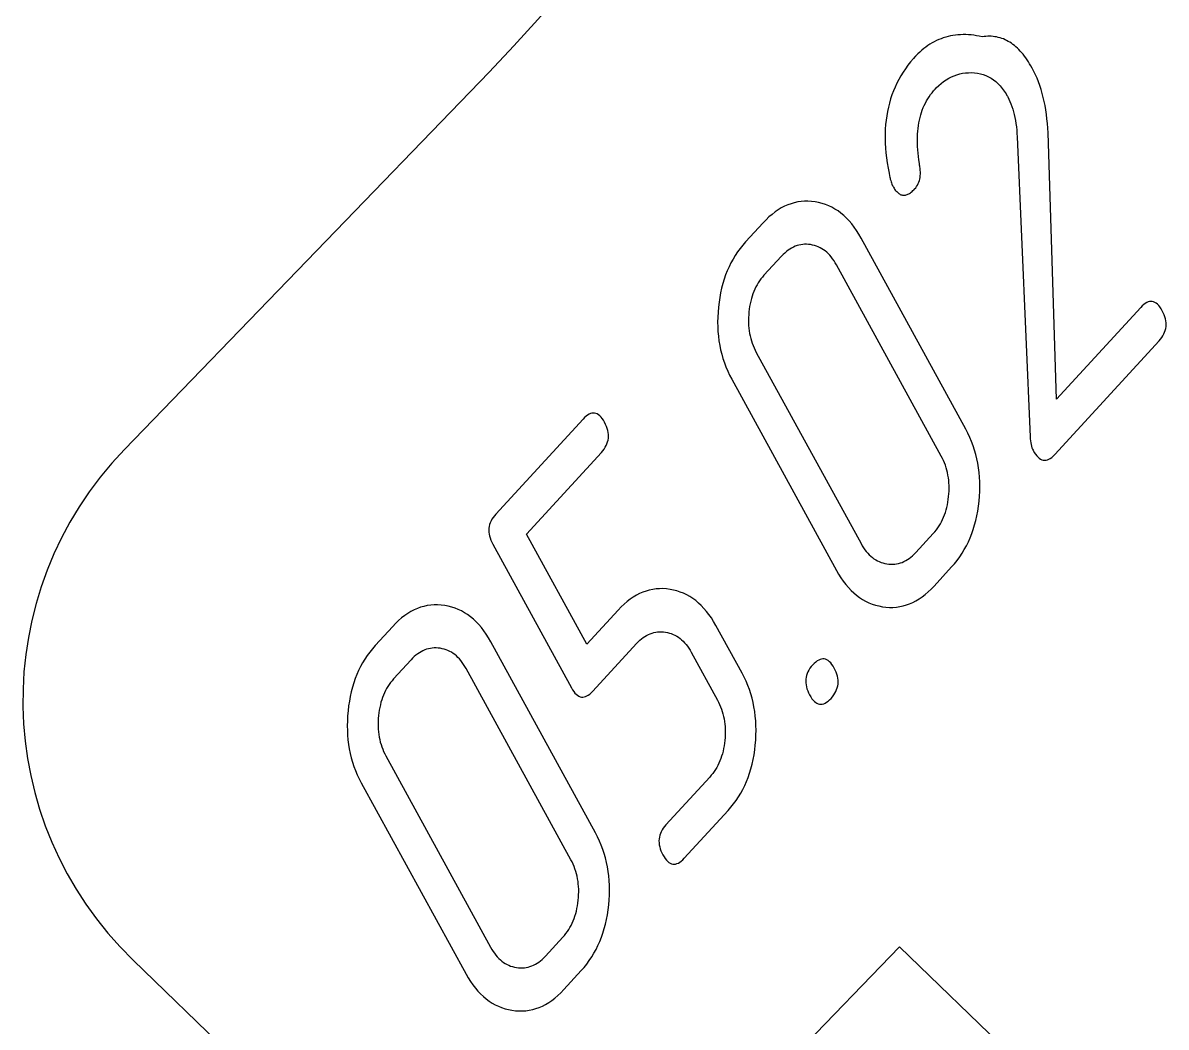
# Model space of a CAD drawing. Extents: x 14 to 1461, y -733 to -10.
# Drawn here: x 703.71 to 735.35, y -318.44 to -290.63 of the extents above; entities that cross this region are included whole.
import ezdxf

# ---------------------------------------------------------------- set-up
doc = ezdxf.new("R2010")
doc.units = 0

msp = doc.modelspace()

# ---------------------------------------------------------------- linework, layer by layer
at = {"layer": 'Cut', "color": 0}
for p, q in [((706.520425, -302.441575), (716.613316, -291.994767)), ((727.974083, -316.216116), (717.551811, -327.003856)), ((732.648771, -320.732434), (727.974083, -316.216116)), ((717.551811, -327.003856), (706.764071, -316.581583))]:
    msp.add_line(p, q, dxfattribs=at)
for centre, radius, start, end in [((680.654187, -257.253854), 49.9999, 315.987152, 26.697119), ((713.712253, -309.389756), 9.99998, 135.987167, 225.987159)]:
    msp.add_arc(centre, radius, start, end, dxfattribs=at)
at = {"layer": 'Mark', "color": 0}
for p, q in [((729.122046, -291.071133), (729.058957, -291.096544)), ((729.186076, -291.048325), (729.122046, -291.071133)), ((729.251048, -291.028122), (729.186076, -291.048325)), ((729.316962, -291.010523), (729.251048, -291.028122)), ((729.383818, -290.995528), (729.316962, -291.010523)), ((729.451614, -290.983137), (729.383818, -290.995528)), ((729.520353, -290.973351), (729.451614, -290.983137)), ((729.590033, -290.966168), (729.520353, -290.973351)), ((729.660655, -290.96159), (729.590033, -290.966168)), ((729.732219, -290.959616), (729.660655, -290.96159)), ((729.804724, -290.960246), (729.732219, -290.959616)), ((729.878171, -290.96348), (729.804724, -290.960246)), ((729.952559, -290.969319), (729.878171, -290.96348)), ((730.02789, -290.977762), (729.952559, -290.969319)), ((730.104161, -290.988808), (730.02789, -290.977762)), ((730.181375, -291.00246), (730.104161, -290.988808)), ((730.25953, -291.018715), (730.181375, -291.00246)), ((730.311676, -291.011722), (730.25953, -291.018715)), ((730.363249, -291.00693), (730.311676, -291.011722)), ((730.414251, -291.004339), (730.363249, -291.00693)), ((730.46468, -291.003948), (730.414251, -291.004339)), ((730.514537, -291.005758), (730.46468, -291.003948)), ((730.563822, -291.009769), (730.514537, -291.005758)), ((730.612535, -291.01598), (730.563822, -291.009769)), ((730.660676, -291.024392), (730.612535, -291.01598)), ((730.708244, -291.035004), (730.660676, -291.024392)), ((730.755241, -291.047818), (730.708244, -291.035004)), ((730.801665, -291.062832), (730.755241, -291.047818)), ((730.847517, -291.080046), (730.801665, -291.062832)), ((730.892797, -291.099461), (730.847517, -291.080046)), ((728.588146, -291.393587), (728.533532, -291.442437)), ((728.643702, -291.347342), (728.588146, -291.393587)), ((728.700199, -291.303702), (728.643702, -291.347342)), ((728.757638, -291.262665), (728.700199, -291.303702)), ((728.816019, -291.224232), (728.757638, -291.262665)), ((728.875341, -291.188404), (728.816019, -291.224232)), ((728.935605, -291.15518), (728.875341, -291.188404)), ((728.99681, -291.12456), (728.935605, -291.15518)), ((729.058957, -291.096544), (728.99681, -291.12456)), ((730.937505, -291.121077), (730.892797, -291.099461)), ((730.981641, -291.144894), (730.937505, -291.121077)), ((731.025205, -291.170911), (730.981641, -291.144894)), ((731.068196, -291.199129), (731.025205, -291.170911)), ((731.110615, -291.229547), (731.068196, -291.199129)), ((731.152462, -291.262166), (731.110615, -291.229547)), ((731.193737, -291.296986), (731.152462, -291.262166)), ((731.23444, -291.334007), (731.193737, -291.296986)), ((731.274571, -291.373228), (731.23444, -291.334007)), ((731.31413, -291.414649), (731.274571, -291.373228)), ((728.281454, -291.714172), (728.207848, -291.807618)), ((728.359107, -291.622737), (728.281454, -291.714172)), ((728.399451, -291.577774), (728.359107, -291.622737)), ((728.404356, -291.572417), (728.399451, -291.577774)), ((728.407598, -291.568891), (728.404356, -291.572417)), ((728.414094, -291.561869), (728.407598, -291.568891)), ((728.427129, -291.547948), (728.414094, -291.561869)), ((728.47986, -291.49389), (728.427129, -291.547948)), ((728.533532, -291.442437), (728.47986, -291.49389)), ((731.353116, -291.458272), (731.31413, -291.414649)), ((731.39153, -291.504095), (731.353116, -291.458272)), ((731.429372, -291.552118), (731.39153, -291.504095)), ((731.466642, -291.602343), (731.429372, -291.552118)), ((731.50334, -291.654768), (731.466642, -291.602343)), ((731.539466, -291.709393), (731.50334, -291.654768)), ((731.575019, -291.76622), (731.539466, -291.709393)), ((728.072773, -292.000543), (728.011305, -292.100022)), ((728.138287, -291.903075), (728.072773, -292.000543)), ((728.207848, -291.807618), (728.138287, -291.903075)), ((729.638212, -292.046603), (729.717136, -292.029937)), ((729.717136, -292.029937), (729.79746, -292.01857)), ((729.79746, -292.01857), (729.879182, -292.012503)), ((729.879182, -292.012503), (729.962302, -292.011734)), ((729.962302, -292.011734), (730.047264, -292.016509)), ((730.047264, -292.016509), (730.13117, -292.02717)), ((730.13117, -292.02717), (730.212312, -292.043521)), ((731.610001, -291.825247), (731.575019, -291.76622)), ((731.64441, -291.886474), (731.610001, -291.825247)), ((731.692319, -291.977872), (731.64441, -291.886474)), ((731.737498, -292.072051), (731.692319, -291.977872)), ((727.900506, -292.305013), (727.851176, -292.410524)), ((727.953883, -292.201512), (727.900506, -292.305013)), ((728.011305, -292.100022), (727.953883, -292.201512)), ((729.057167, -292.3707), (729.124902, -292.311641)), ((729.124902, -292.311641), (729.194036, -292.257881)), ((729.194036, -292.257881), (729.264568, -292.20942)), ((729.264568, -292.20942), (729.3365, -292.166258)), ((729.3365, -292.166258), (729.40983, -292.128396)), ((729.40983, -292.128396), (729.484558, -292.095832)), ((729.484558, -292.095832), (729.560686, -292.068568)), ((729.560686, -292.068568), (729.638212, -292.046603)), ((730.212312, -292.043521), (730.29069, -292.065563)), ((730.29069, -292.065563), (730.366305, -292.093295)), ((730.366305, -292.093295), (730.439156, -292.126718)), ((730.439156, -292.126718), (730.509243, -292.165831)), ((730.509243, -292.165831), (730.576566, -292.210635)), ((730.576566, -292.210635), (730.641126, -292.261129)), ((730.641126, -292.261129), (730.702921, -292.317313)), ((730.702921, -292.317313), (730.761953, -292.379188)), ((731.779946, -292.16901), (731.737498, -292.072051)), ((731.819663, -292.26875), (731.779946, -292.16901)), ((731.85665, -292.37127), (731.819663, -292.26875)), ((727.764654, -292.627581), (727.727463, -292.739126)), ((727.805892, -292.518047), (727.764654, -292.627581)), ((727.851176, -292.410524), (727.805892, -292.518047)), ((728.79299, -292.676963), (728.832126, -292.621231)), ((728.832126, -292.621231), (728.873491, -292.567195)), ((728.873491, -292.567195), (728.917083, -292.514857)), ((728.917083, -292.514857), (728.939715, -292.489325)), ((728.939715, -292.489325), (728.94546, -292.483008)), ((728.94546, -292.483008), (728.95008, -292.477973)), ((728.95008, -292.477973), (728.958186, -292.469225)), ((728.958186, -292.469225), (728.99083, -292.435058)), ((728.99083, -292.435058), (729.057167, -292.3707)), ((730.761953, -292.379188), (730.818221, -292.446753)), ((730.818221, -292.446753), (730.871725, -292.520009)), ((730.871725, -292.520009), (730.922466, -292.598955)), ((730.922466, -292.598955), (730.946799, -292.640562)), ((730.946799, -292.640562), (730.958707, -292.661899)), ((730.958707, -292.661899), (730.967524, -292.678154)), ((731.890907, -292.476572), (731.85665, -292.37127)), ((731.922433, -292.584654), (731.890907, -292.476572)), ((731.951229, -292.695516), (731.922433, -292.584654)), ((727.665217, -292.968248), (727.640164, -293.085825)), ((727.694317, -292.852681), (727.665217, -292.968248)), ((727.727463, -292.739126), (727.694317, -292.852681)), ((728.604963, -293.046997), (728.630731, -292.981082)), ((728.630731, -292.981082), (728.658726, -292.916864)), ((728.658726, -292.916864), (728.68895, -292.854343)), ((728.68895, -292.854343), (728.721402, -292.793519)), ((728.721402, -292.793519), (728.756082, -292.734393)), ((728.756082, -292.734393), (728.79299, -292.676963)), ((730.967524, -292.678154), (730.999997, -292.741983)), ((730.999997, -292.741983), (731.030348, -292.808185)), ((731.030348, -292.808185), (731.058576, -292.876758)), ((731.058576, -292.876758), (731.084683, -292.947704)), ((731.084683, -292.947704), (731.108667, -293.021022)), ((731.977294, -292.80916), (731.951229, -292.695516)), ((732.000628, -292.925584), (731.977294, -292.80916)), ((732.021232, -293.044789), (732.000628, -292.925584)), ((727.619156, -293.205414), (727.602195, -293.327013)), ((727.640164, -293.085825), (727.619156, -293.205414)), ((728.524174, -293.32763), (728.541029, -293.254926)), ((728.541029, -293.254926), (728.560112, -293.183919)), ((728.560112, -293.183919), (728.581424, -293.11461)), ((728.581424, -293.11461), (728.604963, -293.046997)), ((731.108667, -293.021022), (731.13053, -293.096712)), ((731.13053, -293.096712), (731.15027, -293.174774)), ((731.15027, -293.174774), (731.167889, -293.255209)), ((731.167889, -293.255209), (731.183385, -293.338016)), ((732.039106, -293.166774), (732.021232, -293.044789)), ((732.054249, -293.29154), (732.039106, -293.166774)), ((732.066662, -293.419087), (732.054249, -293.29154)), ((727.58041, -293.576245), (727.575587, -293.703878)), ((727.589279, -293.450624), (727.58041, -293.576245)), ((727.602195, -293.327013), (727.589279, -293.450624)), ((728.479036, -293.635416), (728.486978, -293.555924)), ((728.486978, -293.555924), (728.497149, -293.478128)), ((728.497149, -293.478128), (728.509548, -293.40203)), ((728.509548, -293.40203), (728.524174, -293.32763)), ((731.183385, -293.338016), (731.19676, -293.423195)), ((731.19676, -293.423195), (731.208012, -293.510746)), ((731.208012, -293.510746), (731.217142, -293.600669)), ((731.217142, -293.600669), (731.22415, -293.692965)), ((732.076344, -293.549415), (732.066662, -293.419087)), ((732.083296, -293.682523), (732.076344, -293.549415)), ((727.575587, -293.703878), (727.57481, -293.833521)), ((727.57481, -293.833521), (727.578079, -293.965175)), ((728.468577, -293.884075), (728.469835, -293.799492)), ((728.469547, -293.970356), (728.468577, -293.884075)), ((728.469835, -293.799492), (728.473322, -293.716605)), ((728.473322, -293.716605), (728.479036, -293.635416)), ((731.22415, -293.692965), (731.229036, -293.787633)), ((731.229036, -293.787633), (731.585316, -302.091954)), ((732.315897, -301.055579), (732.083296, -293.682523)), ((727.578079, -293.965175), (727.585394, -294.098841)), ((727.585394, -294.098841), (727.596755, -294.234517)), ((727.596755, -294.234517), (727.612162, -294.372204)), ((728.472746, -294.058334), (728.469547, -293.970356)), ((728.478172, -294.148009), (728.472746, -294.058334)), ((728.485826, -294.239381), (728.478172, -294.148009)), ((728.495709, -294.332451), (728.485826, -294.239381)), ((727.612162, -294.372204), (727.631615, -294.511902)), ((727.631615, -294.511902), (727.655115, -294.653611)), ((728.50782, -294.427217), (728.495709, -294.332451)), ((728.522159, -294.523681), (728.50782, -294.427217)), ((728.530164, -294.572549), (728.522159, -294.523681)), ((727.655115, -294.653611), (727.68266, -294.797331)), ((727.68266, -294.797331), (727.69795, -294.869946)), ((727.69795, -294.869946), (727.705974, -294.906441)), ((728.534375, -294.597142), (728.530164, -294.572549)), ((728.535023, -294.600855), (728.534375, -294.597142)), ((728.535331, -294.602606), (728.535023, -294.600855)), ((728.535937, -294.606103), (728.535331, -294.602606)), ((728.544131, -294.66121), (728.535937, -294.606103)), ((728.542504, -294.912608), (728.548509, -294.865546)), ((728.549485, -294.714708), (728.544131, -294.66121)), ((728.548509, -294.865546), (728.551674, -294.816876)), ((728.552, -294.766596), (728.549485, -294.714708)), ((728.551674, -294.816876), (728.552, -294.766596)), ((727.705974, -294.906441), (727.710081, -294.924736)), ((727.710081, -294.924736), (727.710585, -294.926952)), ((727.710585, -294.926952), (727.710663, -294.927277)), ((727.710663, -294.927277), (727.71082, -294.927928)), ((727.71082, -294.927928), (727.713339, -294.938251)), ((727.713339, -294.938251), (727.718447, -294.958407)), ((727.718447, -294.958407), (727.728945, -294.996763)), ((727.728945, -294.996763), (727.739818, -295.03251)), ((727.739818, -295.03251), (727.751065, -295.065647)), ((727.751065, -295.065647), (727.762688, -295.096175)), ((727.762688, -295.096175), (727.774685, -295.124094)), ((727.774685, -295.124094), (727.787056, -295.149404)), ((727.787056, -295.149404), (727.790208, -295.155323)), ((727.790208, -295.155323), (727.790999, -295.156778)), ((727.790999, -295.156778), (727.791996, -295.158596)), ((727.791996, -295.158596), (727.794196, -295.162582)), ((727.794196, -295.162582), (727.803034, -295.178205)), ((727.803034, -295.178205), (727.820891, -295.2079)), ((728.392232, -295.231174), (728.420955, -295.196985)), ((728.420955, -295.196985), (728.446839, -295.161187)), ((728.446839, -295.161187), (728.469883, -295.123779)), ((728.469883, -295.123779), (728.490086, -295.084763)), ((728.490086, -295.084763), (728.507451, -295.044138)), ((728.507451, -295.044138), (728.521975, -295.001903)), ((728.521975, -295.001903), (728.533659, -294.95806)), ((728.533659, -294.95806), (728.542504, -294.912608)), ((727.820891, -295.2079), (727.83899, -295.23553)), ((727.83899, -295.23553), (727.85733, -295.261094)), ((727.85733, -295.261094), (727.875912, -295.284593)), ((727.875912, -295.284593), (727.894735, -295.306026)), ((727.894735, -295.306026), (727.913799, -295.325394)), ((727.913799, -295.325394), (727.933105, -295.342696)), ((727.933105, -295.342696), (727.952652, -295.357932)), ((727.952652, -295.357932), (727.972441, -295.371103)), ((727.972441, -295.371103), (727.992471, -295.382209)), ((727.992471, -295.382209), (728.012743, -295.391249)), ((728.012743, -295.391249), (728.033256, -295.398223)), ((728.033256, -295.398223), (728.054011, -295.403132)), ((728.054011, -295.403132), (728.075007, -295.405976)), ((728.075007, -295.405976), (728.096244, -295.406753)), ((728.096244, -295.406753), (728.117723, -295.405466)), ((728.117723, -295.405466), (728.139443, -295.402112)), ((728.139443, -295.402112), (728.161405, -295.396693)), ((728.161405, -295.396693), (728.183609, -295.389209)), ((728.183609, -295.389209), (728.206053, -295.379659)), ((728.206053, -295.379659), (728.228739, -295.368044)), ((728.228739, -295.368044), (728.251667, -295.354363)), ((728.251667, -295.354363), (728.274836, -295.338616)), ((728.274836, -295.338616), (728.298247, -295.320804)), ((728.298247, -295.320804), (728.321899, -295.300927)), ((728.321899, -295.300927), (728.345792, -295.278984)), ((728.345792, -295.278984), (728.369927, -295.254975)), ((728.369927, -295.254975), (728.382085, -295.242196)), ((728.382085, -295.242196), (728.388186, -295.235613)), ((728.388186, -295.235613), (728.392232, -295.231174)), ((724.615454, -295.810172), (724.529522, -295.869094)), ((724.702537, -295.75772), (724.615454, -295.810172)), ((724.790771, -295.711737), (724.702537, -295.75772)), ((724.880157, -295.672224), (724.790771, -295.711737)), ((724.970693, -295.639181), (724.880157, -295.672224)), ((725.062381, -295.612607), (724.970693, -295.639181)), ((725.15522, -295.592503), (725.062381, -295.612607)), ((725.24921, -295.578868), (725.15522, -295.592503)), ((725.344351, -295.571703), (725.24921, -295.578868)), ((725.440644, -295.571007), (725.344351, -295.571703)), ((725.538087, -295.576782), (725.440644, -295.571007)), ((725.636682, -295.589025), (725.538087, -295.576782)), ((725.734633, -295.607454), (725.636682, -295.589025)), ((725.830146, -295.631785), (725.734633, -295.607454)), ((725.923222, -295.662016), (725.830146, -295.631785)), ((726.01386, -295.698149), (725.923222, -295.662016)), ((726.102059, -295.740183), (726.01386, -295.698149)), ((726.187821, -295.788118), (726.102059, -295.740183)), ((726.271145, -295.841954), (726.187821, -295.788118)), ((724.278633, -296.084676), (724.197306, -296.169477)), ((724.361112, -296.006346), (724.278633, -296.084676)), ((724.444741, -295.934485), (724.361112, -296.006346)), ((724.529522, -295.869094), (724.444741, -295.934485)), ((726.352032, -295.901692), (726.271145, -295.841954)), ((726.43048, -295.967331), (726.352032, -295.901692)), ((726.506491, -296.03887), (726.43048, -295.967331)), ((726.580063, -296.116311), (726.506491, -296.03887)), ((726.651198, -296.199654), (726.580063, -296.116311)), ((724.197306, -296.169477), (723.714474, -296.695856)), ((726.719895, -296.288897), (726.651198, -296.199654)), ((726.786155, -296.384041), (726.719895, -296.288897)), ((726.849976, -296.485087), (726.786155, -296.384041)), ((723.714474, -296.695856), (723.636599, -296.784626)), ((725.240552, -296.7757), (725.188285, -296.786828)), ((725.293526, -296.768169), (725.240552, -296.7757)), ((725.347206, -296.764233), (725.293526, -296.768169)), ((725.401594, -296.763894), (725.347206, -296.764233)), ((725.45669, -296.76715), (725.401594, -296.763894)), ((725.512492, -296.774003), (725.45669, -296.76715)), ((725.567943, -296.784301), (725.512492, -296.774003)), ((726.911359, -296.592034), (726.849976, -296.485087)), ((729.809697, -301.885783), (726.911359, -296.592034)), ((723.42765, -297.070485), (723.366226, -297.172288)), ((723.493187, -296.97194), (723.42765, -297.070485)), ((723.562837, -296.876654), (723.493187, -296.97194)), ((723.636599, -296.784626), (723.562837, -296.876654)), ((724.704515, -297.095883), (724.221683, -297.622262)), ((724.74971, -297.048795), (724.704515, -297.095883)), ((724.795612, -297.005304), (724.74971, -297.048795)), ((724.842221, -296.965408), (724.795612, -297.005304)), ((724.889537, -296.929109), (724.842221, -296.965408)), ((724.93756, -296.896405), (724.889537, -296.929109)), ((724.986291, -296.867298), (724.93756, -296.896405)), ((725.035729, -296.841786), (724.986291, -296.867298)), ((725.085874, -296.819871), (725.035729, -296.841786)), ((725.136726, -296.801551), (725.085874, -296.819871)), ((725.188285, -296.786828), (725.136726, -296.801551)), ((725.621985, -296.797895), (725.567943, -296.784301)), ((725.674617, -296.814784), (725.621985, -296.797895)), ((725.72584, -296.834968), (725.674617, -296.814784)), ((725.775653, -296.858448), (725.72584, -296.834968)), ((725.824057, -296.885224), (725.775653, -296.858448)), ((725.871051, -296.915295), (725.824057, -296.885224)), ((725.916635, -296.948661), (725.871051, -296.915295)), ((725.96081, -296.985323), (725.916635, -296.948661)), ((726.003575, -297.025281), (725.96081, -296.985323)), ((726.044931, -297.068533), (726.003575, -297.025281)), ((726.084877, -297.115082), (726.044931, -297.068533)), ((723.255716, -297.385669), (723.20663, -297.497247)), ((723.308915, -297.277349), (723.255716, -297.385669)), ((723.366226, -297.172288), (723.308915, -297.277349)), ((726.123414, -297.164925), (726.084877, -297.115082)), ((726.160541, -297.218065), (726.123414, -297.164925)), ((726.196258, -297.274499), (726.160541, -297.218065)), ((726.230566, -297.334229), (726.196258, -297.274499)), ((729.128904, -302.627979), (726.230566, -297.334229)), ((723.120796, -297.730179), (723.084048, -297.851532)), ((723.161656, -297.612084), (723.120796, -297.730179)), ((723.20663, -297.497247), (723.161656, -297.612084)), ((724.138233, -297.722001), (724.09988, -297.774766)), ((724.178834, -297.671167), (724.138233, -297.722001)), ((724.221683, -297.622262), (724.178834, -297.671167)), ((723.051412, -297.976144), (723.02289, -298.104014)), ((723.084048, -297.851532), (723.051412, -297.976144)), ((723.968955, -298.005122), (723.941845, -298.067536)), ((723.998314, -297.944638), (723.968955, -298.005122)), ((724.029921, -297.886084), (723.998314, -297.944638)), ((724.063776, -297.82946), (724.029921, -297.886084)), ((724.09988, -297.774766), (724.063776, -297.82946)), ((722.99848, -298.235142), (722.978183, -298.369528)), ((723.02289, -298.104014), (722.99848, -298.235142)), ((723.855889, -298.336491), (723.840021, -298.408555)), ((723.874005, -298.266358), (723.855889, -298.336491)), ((723.89437, -298.198154), (723.874005, -298.266358)), ((723.916983, -298.13188), (723.89437, -298.198154)), ((723.941845, -298.067536), (723.916983, -298.13188)), ((734.853523, -298.361313), (734.813807, -298.378607)), ((734.892543, -298.350557), (734.853523, -298.361313)), ((734.930867, -298.346339), (734.892543, -298.350557)), ((734.968493, -298.34866), (734.930867, -298.346339)), ((735.005423, -298.357518), (734.968493, -298.34866)), ((735.041657, -298.372915), (735.005423, -298.357518)), ((722.950186, -298.645519), (722.943004, -298.782006)), ((722.961998, -298.507173), (722.950186, -298.645519)), ((722.978183, -298.369528), (722.961998, -298.507173)), ((723.805907, -298.636325), (723.799204, -298.714589)), ((723.81503, -298.558471), (723.805907, -298.636325)), ((723.826401, -298.482548), (723.81503, -298.558471)), ((723.840021, -298.408555), (723.826401, -298.482548)), ((734.647975, -298.513166), (732.315897, -301.055579)), ((734.690478, -298.469719), (734.647975, -298.513166)), ((734.732284, -298.43281), (734.690478, -298.469719)), ((734.773394, -298.40244), (734.732284, -298.43281)), ((734.813807, -298.378607), (734.773394, -298.40244)), ((735.077193, -298.39485), (735.041657, -298.372915)), ((735.112033, -298.423324), (735.077193, -298.39485)), ((735.146177, -298.458335), (735.112033, -298.423324)), ((735.179624, -298.499885), (735.146177, -298.458335)), ((735.212374, -298.547973), (735.179624, -298.499885)), ((735.244428, -298.602599), (735.212374, -298.547973)), ((735.273794, -298.660155), (735.244428, -298.602599)), ((735.298501, -298.717011), (735.273794, -298.660155)), ((722.943004, -298.782006), (722.940454, -298.916636)), ((722.940454, -298.916636), (722.942535, -299.049408)), ((723.795092, -298.791745), (723.79357, -298.867793)), ((723.79357, -298.867793), (723.794639, -298.942733)), ((723.794639, -298.942733), (723.798299, -299.016564)), ((723.799204, -298.714589), (723.795092, -298.791745)), ((735.318549, -298.773168), (735.298501, -298.717011)), ((735.333937, -298.828626), (735.318549, -298.773168)), ((735.344667, -298.883385), (735.333937, -298.828626)), ((735.350737, -298.937444), (735.344667, -298.883385)), ((735.3489, -299.043464), (735.352148, -298.990804)), ((735.352148, -298.990804), (735.350737, -298.937444)), ((722.942535, -299.049408), (722.949248, -299.180323)), ((722.949248, -299.180323), (722.960592, -299.309379)), ((722.960592, -299.309379), (722.976567, -299.436578)), ((723.798299, -299.016564), (723.804549, -299.089288)), ((723.804549, -299.089288), (723.81339, -299.160903)), ((723.81339, -299.160903), (723.824822, -299.23141)), ((723.824822, -299.23141), (723.838844, -299.300809)), ((723.838844, -299.300809), (723.855457, -299.3691)), ((735.231568, -299.344741), (735.262771, -299.296277)), ((735.262771, -299.296277), (735.289316, -299.247113)), ((735.289316, -299.247113), (735.311201, -299.19725)), ((735.311201, -299.19725), (735.328426, -299.146687)), ((735.328426, -299.146687), (735.340993, -299.095425)), ((735.340993, -299.095425), (735.3489, -299.043464)), ((722.976567, -299.436578), (722.997173, -299.561919)), ((722.997173, -299.561919), (723.02241, -299.685403)), ((723.855457, -299.3691), (723.874661, -299.436283)), ((723.874661, -299.436283), (723.896456, -299.502358)), ((723.896456, -299.502358), (723.920841, -299.567324)), ((723.920841, -299.567324), (723.947816, -299.631183)), ((732.267849, -302.587322), (735.155184, -299.439572)), ((735.155184, -299.439572), (735.195706, -299.392507)), ((735.195706, -299.392507), (735.231568, -299.344741)), ((723.02241, -299.685403), (723.052279, -299.807029)), ((723.052279, -299.807029), (723.086779, -299.926797)), ((723.086779, -299.926797), (723.12591, -300.044707)), ((723.947816, -299.631183), (723.977383, -299.693933)), ((723.977383, -299.693933), (724.00954, -299.755575)), ((724.00954, -299.755575), (726.907877, -305.049325)), ((723.12591, -300.044707), (723.169672, -300.160759)), ((723.169672, -300.160759), (723.218066, -300.274954)), ((723.218066, -300.274954), (723.271091, -300.387291)), ((723.271091, -300.387291), (723.328747, -300.49777)), ((723.328747, -300.49777), (726.227084, -305.79152)), ((719.29879, -301.521358), (719.256984, -301.558267)), ((719.3399, -301.490987), (719.29879, -301.521358)), ((719.380313, -301.467155), (719.3399, -301.490987)), ((719.42003, -301.449861), (719.380313, -301.467155)), ((719.459049, -301.439105), (719.42003, -301.449861)), ((719.497373, -301.434887), (719.459049, -301.439105)), ((719.534999, -301.437207), (719.497373, -301.434887)), ((719.571929, -301.446066), (719.534999, -301.437207)), ((719.608163, -301.461463), (719.571929, -301.446066)), ((719.643699, -301.483398), (719.608163, -301.461463)), ((719.67854, -301.511871), (719.643699, -301.483398)), ((719.712683, -301.546882), (719.67854, -301.511871)), ((719.214481, -301.601714), (716.800322, -304.233611)), ((719.256984, -301.558267), (719.214481, -301.601714)), ((719.74613, -301.588432), (719.712683, -301.546882)), ((719.77888, -301.63652), (719.74613, -301.588432)), ((719.810934, -301.691146), (719.77888, -301.63652)), ((719.8403, -301.748702), (719.810934, -301.691146)), ((719.865007, -301.805559), (719.8403, -301.748702)), ((719.885055, -301.861716), (719.865007, -301.805559)), ((719.900444, -301.917174), (719.885055, -301.861716)), ((719.911173, -301.971932), (719.900444, -301.917174)), ((719.907499, -302.183973), (719.915406, -302.132012)), ((719.917243, -302.025991), (719.911173, -301.971932)), ((719.915406, -302.132012), (719.918654, -302.079351)), ((719.918654, -302.079351), (719.917243, -302.025991)), ((729.867675, -301.996836), (729.809697, -301.885783)), ((729.920985, -302.109696), (729.867675, -301.996836)), ((729.969625, -302.224365), (729.920985, -302.109696)), ((731.585316, -302.091954), (731.589595, -302.151416)), ((731.589595, -302.151416), (731.595684, -302.207299)), ((719.762212, -302.481054), (719.798074, -302.433289)), ((719.798074, -302.433289), (719.829278, -302.384824)), ((719.829278, -302.384824), (719.855822, -302.335661)), ((719.855822, -302.335661), (719.877707, -302.285797)), ((719.877707, -302.285797), (719.894932, -302.235235)), ((719.894932, -302.235235), (719.907499, -302.183973)), ((730.013595, -302.340843), (729.969625, -302.224365)), ((730.052896, -302.459129), (730.013595, -302.340843)), ((730.087527, -302.579223), (730.052896, -302.459129)), ((731.595684, -302.207299), (731.603584, -302.259603)), ((731.603584, -302.259603), (731.613294, -302.308329)), ((731.613294, -302.308329), (731.624815, -302.353477)), ((731.624815, -302.353477), (731.638147, -302.395046)), ((731.638147, -302.395046), (731.653289, -302.433037)), ((731.653289, -302.433037), (731.670241, -302.467449)), ((731.670241, -302.467449), (731.703566, -302.524527)), ((717.650341, -304.786288), (719.72169, -302.52812)), ((719.72169, -302.52812), (719.762212, -302.481054)), ((729.161335, -302.690148), (729.128904, -302.627979)), ((729.191144, -302.753379), (729.161335, -302.690148)), ((729.218331, -302.817671), (729.191144, -302.753379)), ((730.117489, -302.701126), (730.087527, -302.579223)), ((730.142782, -302.824837), (730.117489, -302.701126)), ((731.703566, -302.524527), (731.737428, -302.574995)), ((731.737428, -302.574995), (731.771827, -302.61885)), ((731.771827, -302.61885), (731.806762, -302.656094)), ((731.806762, -302.656094), (731.842234, -302.686727)), ((731.842234, -302.686727), (731.878243, -302.710747)), ((731.878243, -302.710747), (731.914788, -302.728157)), ((731.914788, -302.728157), (731.95187, -302.738955)), ((731.95187, -302.738955), (731.989489, -302.743141)), ((731.989489, -302.743141), (732.027645, -302.740716)), ((732.027645, -302.740716), (732.066337, -302.731679)), ((732.066337, -302.731679), (732.105566, -302.716031)), ((732.105566, -302.716031), (732.145332, -302.693771)), ((732.145332, -302.693771), (732.185634, -302.6649)), ((732.185634, -302.6649), (732.226473, -302.629417)), ((732.226473, -302.629417), (732.267849, -302.587322)), ((729.242894, -302.883026), (729.218331, -302.817671)), ((729.264835, -302.949442), (729.242894, -302.883026)), ((729.284154, -303.016919), (729.264835, -302.949442)), ((729.30085, -303.085459), (729.284154, -303.016919)), ((729.314923, -303.15506), (729.30085, -303.085459)), ((730.163405, -302.950357), (730.142782, -302.824837)), ((730.179358, -303.077686), (730.163405, -302.950357)), ((730.190642, -303.206823), (730.179358, -303.077686)), ((729.326373, -303.225722), (729.314923, -303.15506)), ((729.335201, -303.297447), (729.326373, -303.225722)), ((729.341407, -303.370233), (729.335201, -303.297447)), ((729.344989, -303.444081), (729.341407, -303.370233)), ((730.197257, -303.337768), (730.190642, -303.206823)), ((730.199202, -303.470522), (730.197257, -303.337768)), ((729.333094, -303.750088), (729.340002, -303.671994)), ((729.340002, -303.671994), (729.344287, -303.594961)), ((729.344287, -303.594961), (729.34595, -303.51899)), ((729.34595, -303.51899), (729.344989, -303.444081)), ((730.17702, -303.879634), (730.189084, -303.741454)), ((730.189084, -303.741454), (730.196477, -303.605084)), ((730.196477, -303.605084), (730.199202, -303.470522)), ((729.26324, -304.120141), (729.281813, -304.049822)), ((729.281813, -304.049822), (729.298084, -303.977658)), ((729.298084, -303.977658), (729.312055, -303.903647)), ((729.312055, -303.903647), (729.323725, -303.827791)), ((729.323725, -303.827791), (729.333094, -303.750088)), ((730.139906, -304.151445), (730.160543, -304.017128)), ((730.160543, -304.017128), (730.17702, -303.879634)), ((716.694378, -304.375115), (716.668307, -304.423763)), ((716.72507, -304.327207), (716.694378, -304.375115)), ((716.760385, -304.280039), (716.72507, -304.327207)), ((716.800322, -304.233611), (716.760385, -304.280039)), ((729.165946, -304.382958), (729.19372, -304.320022)), ((729.19372, -304.320022), (729.219194, -304.255241)), ((729.219194, -304.255241), (729.242368, -304.188614)), ((729.242368, -304.188614), (729.26324, -304.120141)), ((730.086157, -304.410546), (730.115111, -304.282584)), ((730.115111, -304.282584), (730.139906, -304.151445)), ((716.610245, -304.625751), (716.607285, -304.678098)), ((716.607285, -304.678098), (716.608947, -304.731184)), ((716.617828, -304.574144), (716.610245, -304.625751)), ((716.630032, -304.523277), (716.617828, -304.574144)), ((716.646859, -304.47315), (716.630032, -304.523277)), ((716.668307, -304.423763), (716.646859, -304.47315)), ((728.950983, -304.721805), (728.992562, -304.669945)), ((728.992562, -304.669945), (729.03184, -304.61624)), ((729.03184, -304.61624), (729.068817, -304.560688)), ((729.068817, -304.560688), (729.103494, -304.50329)), ((729.103494, -304.50329), (729.13587, -304.444047)), ((729.13587, -304.444047), (729.165946, -304.382958)), ((729.974341, -304.775364), (730.015772, -304.656936)), ((730.015772, -304.656936), (730.053044, -304.53533)), ((730.053044, -304.53533), (730.086157, -304.410546)), ((716.608947, -304.731184), (716.615231, -304.785011)), ((716.615231, -304.785011), (716.626137, -304.839577)), ((716.626137, -304.839577), (716.641665, -304.894882)), ((716.641665, -304.894882), (716.661815, -304.950928)), ((716.661815, -304.950928), (716.686587, -305.007714)), ((716.686587, -305.007714), (716.715982, -305.065239)), ((719.320489, -307.836832), (717.650341, -304.786288)), ((728.424272, -305.298199), (728.907104, -304.771819)), ((728.907104, -304.771819), (728.950983, -304.721805)), ((729.825095, -305.111584), (729.879003, -305.002688)), ((729.879003, -305.002688), (729.928751, -304.890615)), ((729.928751, -304.890615), (729.974341, -304.775364)), ((716.715982, -305.065239), (718.893339, -309.042189)), ((726.907877, -305.049325), (726.942166, -305.109036)), ((726.942166, -305.109036), (726.97785, -305.165472)), ((726.97785, -305.165472), (727.014927, -305.218634)), ((727.014927, -305.218634), (727.053398, -305.268521)), ((727.053398, -305.268521), (727.093264, -305.315134)), ((727.093264, -305.315134), (727.134524, -305.358471)), ((728.379743, -305.34456), (728.424272, -305.298199)), ((729.638419, -305.419204), (729.704803, -305.319842)), ((729.704803, -305.319842), (729.767029, -305.217302)), ((729.767029, -305.217302), (729.825095, -305.111584)), ((727.134524, -305.358471), (727.177177, -305.398534)), ((727.177177, -305.398534), (727.221225, -305.435323)), ((727.221225, -305.435323), (727.266667, -305.468836)), ((727.266667, -305.468836), (727.313503, -305.499075)), ((727.313503, -305.499075), (727.361733, -305.526039)), ((727.361733, -305.526039), (727.411357, -305.549728)), ((727.411357, -305.549728), (727.462375, -305.570142)), ((727.462375, -305.570142), (727.514788, -305.587282)), ((727.514788, -305.587282), (727.568594, -305.601147)), ((727.568594, -305.601147), (727.623795, -305.611737)), ((727.623795, -305.611737), (727.679325, -305.618906)), ((727.679325, -305.618906), (727.734123, -305.622506)), ((727.734123, -305.622506), (727.788187, -305.622537)), ((727.788187, -305.622537), (727.841517, -305.619)), ((727.841517, -305.619), (727.894114, -305.611894)), ((727.894114, -305.611894), (727.945977, -305.601219)), ((727.945977, -305.601219), (727.997108, -305.586976)), ((727.997108, -305.586976), (728.047504, -305.569164)), ((728.047504, -305.569164), (728.097167, -305.547784)), ((728.097167, -305.547784), (728.146097, -305.522835)), ((728.146097, -305.522835), (728.194293, -305.494317)), ((728.194293, -305.494317), (728.241756, -305.462231)), ((728.241756, -305.462231), (728.288485, -305.426576)), ((728.288485, -305.426576), (728.334481, -305.387352)), ((728.334481, -305.387352), (728.379743, -305.34456)), ((729.414313, -305.698225), (729.493174, -305.608396)), ((729.493174, -305.608396), (729.567876, -305.515389)), ((729.567876, -305.515389), (729.638419, -305.419204)), ((726.227084, -305.79152), (726.288417, -305.898384)), ((726.288417, -305.898384), (726.352174, -305.999376)), ((728.931481, -306.224605), (729.414313, -305.698225)), ((726.352174, -305.999376), (726.418355, -306.094496)), ((726.418355, -306.094496), (726.486959, -306.183742)), ((726.486959, -306.183742), (726.557988, -306.267117)), ((726.557988, -306.267117), (726.631441, -306.344619)), ((728.850774, -306.308726), (728.931481, -306.224605)), ((720.60503, -306.533009), (720.519604, -306.591373)), ((720.691624, -306.481097), (720.60503, -306.533009)), ((720.779387, -306.435637), (720.691624, -306.481097)), ((720.868318, -306.396628), (720.779387, -306.435637)), ((720.958418, -306.364071), (720.868318, -306.396628)), ((721.049687, -306.337967), (720.958418, -306.364071)), ((721.142125, -306.318314), (721.049687, -306.337967)), ((721.23573, -306.305113), (721.142125, -306.318314)), ((721.330505, -306.298363), (721.23573, -306.305113)), ((721.426448, -306.298066), (721.330505, -306.298363)), ((721.52356, -306.304221), (721.426448, -306.298066)), ((721.62184, -306.316827), (721.52356, -306.304221)), ((721.719481, -306.335572), (721.62184, -306.316827)), ((721.814674, -306.360143), (721.719481, -306.335572)), ((721.90742, -306.390538), (721.814674, -306.360143)), ((721.997718, -306.42676), (721.90742, -306.390538)), ((722.085568, -306.468806), (721.997718, -306.42676)), ((722.170971, -306.516678), (722.085568, -306.468806)), ((722.253926, -306.570376), (722.170971, -306.516678)), ((722.334433, -306.629899), (722.253926, -306.570376)), ((726.631441, -306.344619), (726.707317, -306.416248)), ((726.707317, -306.416248), (726.785618, -306.482005)), ((726.785618, -306.482005), (726.866343, -306.541889)), ((726.866343, -306.541889), (726.949491, -306.595901)), ((728.429629, -306.632597), (728.516206, -306.580721)), ((728.516206, -306.580721), (728.601609, -306.522396)), ((728.601609, -306.522396), (728.685838, -306.457622)), ((728.685838, -306.457622), (728.768893, -306.386399)), ((728.768893, -306.386399), (728.850774, -306.308726)), ((714.540251, -306.886775), (714.452017, -306.932758)), ((714.629636, -306.847262), (714.540251, -306.886775)), ((714.720173, -306.814219), (714.629636, -306.847262)), ((714.811861, -306.787645), (714.720173, -306.814219)), ((714.9047, -306.767541), (714.811861, -306.787645)), ((714.99869, -306.753906), (714.9047, -306.767541)), ((715.093831, -306.746741), (714.99869, -306.753906)), ((715.190123, -306.746045), (715.093831, -306.746741)), ((715.287567, -306.75182), (715.190123, -306.746045)), ((715.386161, -306.764063), (715.287567, -306.75182)), ((715.484113, -306.782492), (715.386161, -306.764063)), ((715.579626, -306.806823), (715.484113, -306.782492)), ((715.672701, -306.837054), (715.579626, -306.806823)), ((715.763339, -306.873187), (715.672701, -306.837054)), ((715.851539, -306.915221), (715.763339, -306.873187)), ((720.189587, -306.889348), (719.320489, -307.836832)), ((720.270338, -306.805177), (720.189587, -306.889348)), ((720.352258, -306.727457), (720.270338, -306.805177)), ((720.435347, -306.656189), (720.352258, -306.727457)), ((720.519604, -306.591373), (720.435347, -306.656189)), ((722.412493, -306.695247), (722.334433, -306.629899)), ((722.488106, -306.766421), (722.412493, -306.695247)), ((722.56127, -306.84342), (722.488106, -306.766421)), ((722.631987, -306.926244), (722.56127, -306.84342)), ((726.949491, -306.595901), (727.035064, -306.644041)), ((727.035064, -306.644041), (727.12306, -306.686307)), ((727.12306, -306.686307), (727.213481, -306.722702)), ((727.213481, -306.722702), (727.306325, -306.753224)), ((727.306325, -306.753224), (727.401594, -306.777873)), ((727.401594, -306.777873), (727.499286, -306.79665)), ((727.499286, -306.79665), (727.597604, -306.809266)), ((727.597604, -306.809266), (727.694747, -306.815432)), ((727.694747, -306.815432), (727.790716, -306.81515)), ((727.790716, -306.81515), (727.885512, -306.808418)), ((727.885512, -306.808418), (727.979133, -306.795238)), ((727.979133, -306.795238), (728.07158, -306.775608)), ((728.07158, -306.775608), (728.162854, -306.749529)), ((728.162854, -306.749529), (728.252953, -306.717)), ((728.252953, -306.717), (728.341878, -306.678023)), ((728.341878, -306.678023), (728.429629, -306.632597)), ((714.110591, -307.181384), (714.028113, -307.259714)), ((714.194221, -307.109523), (714.110591, -307.181384)), ((714.279002, -307.044132), (714.194221, -307.109523)), ((714.364934, -306.98521), (714.279002, -307.044132)), ((714.452017, -306.932758), (714.364934, -306.98521)), ((715.937301, -306.963156), (715.851539, -306.915221)), ((716.020625, -307.016992), (715.937301, -306.963156)), ((716.101511, -307.07673), (716.020625, -307.016992)), ((716.17996, -307.142368), (716.101511, -307.07673)), ((716.25597, -307.213908), (716.17996, -307.142368)), ((716.329543, -307.291349), (716.25597, -307.213908)), ((722.700257, -307.014894), (722.631987, -306.926244)), ((722.766079, -307.109369), (722.700257, -307.014894)), ((722.829453, -307.20967), (722.766079, -307.109369)), ((722.89038, -307.315796), (722.829453, -307.20967)), ((713.946785, -307.344514), (713.463954, -307.870894)), ((714.028113, -307.259714), (713.946785, -307.344514)), ((716.400678, -307.374691), (716.329543, -307.291349)), ((716.469375, -307.463935), (716.400678, -307.374691)), ((716.535634, -307.559079), (716.469375, -307.463935)), ((721.073767, -307.544464), (721.124164, -307.526624)), ((721.124164, -307.526624), (721.17529, -307.512355)), ((721.17529, -307.512355), (721.227143, -307.501658)), ((721.227143, -307.501658), (721.279725, -307.494531)), ((721.279725, -307.494531), (721.333035, -307.490976)), ((721.333035, -307.490976), (721.387072, -307.490993)), ((721.387072, -307.490993), (721.441838, -307.49458)), ((721.441838, -307.49458), (721.497332, -307.501739)), ((721.497332, -307.501739), (721.552481, -307.512298)), ((721.552481, -307.512298), (721.606212, -307.526084)), ((721.606212, -307.526084), (721.658525, -307.543098)), ((723.614964, -308.639233), (722.89038, -307.315796)), ((716.599456, -307.660125), (716.535634, -307.559079)), ((716.660839, -307.767072), (716.599456, -307.660125)), ((719.559176, -313.060821), (716.660839, -307.767072)), ((719.484888, -309.136967), (720.696796, -307.815754)), ((720.696796, -307.815754), (720.741369, -307.769344)), ((720.741369, -307.769344), (720.78667, -307.726504)), ((720.78667, -307.726504), (720.8327, -307.687236)), ((720.8327, -307.687236), (720.879457, -307.651539)), ((720.879457, -307.651539), (720.926942, -307.619413)), ((720.926942, -307.619413), (720.975156, -307.590859)), ((720.975156, -307.590859), (721.024097, -307.565876)), ((721.024097, -307.565876), (721.073767, -307.544464)), ((721.658525, -307.543098), (721.709421, -307.56334)), ((721.709421, -307.56334), (721.758899, -307.586809)), ((721.758899, -307.586809), (721.806959, -307.613505)), ((721.806959, -307.613505), (721.853601, -307.64343)), ((721.853601, -307.64343), (721.898826, -307.676582)), ((721.898826, -307.676582), (721.942633, -307.712961)), ((721.942633, -307.712961), (721.985023, -307.752568)), ((721.985023, -307.752568), (722.025994, -307.795403)), ((722.025994, -307.795403), (722.065548, -307.841465)), ((722.065548, -307.841465), (722.103684, -307.890755)), ((713.242667, -308.146978), (713.17713, -308.245523)), ((713.312316, -308.051692), (713.242667, -308.146978)), ((713.386079, -307.959664), (713.312316, -308.051692)), ((713.463954, -307.870894), (713.386079, -307.959664)), ((714.5917, -308.140446), (714.545091, -308.180342)), ((714.639016, -308.104147), (714.5917, -308.140446)), ((714.68704, -308.071443), (714.639016, -308.104147)), ((714.735771, -308.042336), (714.68704, -308.071443)), ((714.785208, -308.016824), (714.735771, -308.042336)), ((714.835353, -307.994909), (714.785208, -308.016824)), ((714.886205, -307.976589), (714.835353, -307.994909)), ((714.937765, -307.961866), (714.886205, -307.976589)), ((714.990031, -307.950738), (714.937765, -307.961866)), ((715.043005, -307.943207), (714.990031, -307.950738)), ((715.096686, -307.939271), (715.043005, -307.943207)), ((715.151074, -307.938932), (715.096686, -307.939271)), ((715.206169, -307.942188), (715.151074, -307.938932)), ((715.261972, -307.949041), (715.206169, -307.942188)), ((715.317423, -307.959339), (715.261972, -307.949041)), ((715.371465, -307.972933), (715.317423, -307.959339)), ((715.424097, -307.989822), (715.371465, -307.972933)), ((715.47532, -308.010006), (715.424097, -307.989822)), ((715.525133, -308.033486), (715.47532, -308.010006)), ((715.573536, -308.060262), (715.525133, -308.033486)), ((715.62053, -308.090333), (715.573536, -308.060262)), ((715.666115, -308.123699), (715.62053, -308.090333)), ((715.710289, -308.160361), (715.666115, -308.123699)), ((715.753055, -308.200318), (715.710289, -308.160361)), ((722.103684, -307.890755), (722.140403, -307.943273)), ((722.140403, -307.943273), (722.175704, -307.999018)), ((722.175704, -307.999018), (722.209587, -308.057991)), ((722.209587, -308.057991), (722.934171, -309.381428)), ((713.058394, -308.452387), (713.005196, -308.560707)), ((713.115706, -308.347326), (713.058394, -308.452387)), ((713.17713, -308.245523), (713.115706, -308.347326)), ((714.453995, -308.270921), (713.971163, -308.7973)), ((714.499189, -308.223833), (714.453995, -308.270921)), ((714.545091, -308.180342), (714.499189, -308.223833)), ((715.79441, -308.243571), (715.753055, -308.200318)), ((715.834357, -308.29012), (715.79441, -308.243571)), ((715.872893, -308.339963), (715.834357, -308.29012)), ((715.91002, -308.393102), (715.872893, -308.339963)), ((715.945738, -308.449537), (715.91002, -308.393102)), ((715.980046, -308.509267), (715.945738, -308.449537)), ((725.530799, -308.45553), (725.495484, -308.502698)), ((725.570736, -308.409102), (725.530799, -308.45553)), ((725.613239, -308.365655), (725.570736, -308.409102)), ((725.655045, -308.328746), (725.613239, -308.365655)), ((725.696155, -308.298375), (725.655045, -308.328746)), ((725.736568, -308.274543), (725.696155, -308.298375)), ((725.776285, -308.257249), (725.736568, -308.274543)), ((725.815304, -308.246493), (725.776285, -308.257249)), ((725.853628, -308.242275), (725.815304, -308.246493)), ((725.891254, -308.244595), (725.853628, -308.242275)), ((725.928184, -308.253454), (725.891254, -308.244595)), ((725.964418, -308.268851), (725.928184, -308.253454)), ((725.999954, -308.290786), (725.964418, -308.268851)), ((726.034795, -308.319259), (725.999954, -308.290786)), ((726.068938, -308.354271), (726.034795, -308.319259)), ((726.102385, -308.39582), (726.068938, -308.354271)), ((726.135135, -308.443908), (726.102385, -308.39582)), ((726.167189, -308.498534), (726.135135, -308.443908)), ((712.911136, -308.787122), (712.870275, -308.905217)), ((712.956109, -308.672285), (712.911136, -308.787122)), ((713.005196, -308.560707), (712.956109, -308.672285)), ((713.971163, -308.7973), (713.928313, -308.846205)), ((718.878383, -313.803017), (715.980046, -308.509267)), ((723.672493, -308.749438), (723.614964, -308.639233)), ((723.725418, -308.861511), (723.672493, -308.749438)), ((725.38066, -308.801242), (725.377699, -308.853588)), ((725.388242, -308.749635), (725.38066, -308.801242)), ((725.400446, -308.698768), (725.388242, -308.749635)), ((725.417273, -308.648641), (725.400446, -308.698768)), ((725.438721, -308.599253), (725.417273, -308.648641)), ((725.464792, -308.550606), (725.438721, -308.599253)), ((725.495484, -308.502698), (725.464792, -308.550606)), ((726.196555, -308.55609), (726.167189, -308.498534)), ((726.221262, -308.612947), (726.196555, -308.55609)), ((726.24131, -308.669104), (726.221262, -308.612947)), ((726.256699, -308.724562), (726.24131, -308.669104)), ((726.267428, -308.77932), (726.256699, -308.724562)), ((726.273498, -308.833379), (726.267428, -308.77932)), ((712.833527, -309.02657), (712.800892, -309.151182)), ((712.870275, -308.905217), (712.833527, -309.02657)), ((713.747793, -309.119676), (713.718435, -309.18016)), ((713.779401, -309.061122), (713.747793, -309.119676)), ((713.813256, -309.004498), (713.779401, -309.061122)), ((713.84936, -308.949804), (713.813256, -309.004498)), ((713.887712, -308.897039), (713.84936, -308.949804)), ((713.928313, -308.846205), (713.887712, -308.897039)), ((718.893339, -309.042189), (718.925364, -309.096845)), ((718.925364, -309.096845), (718.958049, -309.145004)), ((723.773739, -308.975454), (723.725418, -308.861511)), ((723.817455, -309.091265), (723.773739, -308.975454)), ((723.856568, -309.208945), (723.817455, -309.091265)), ((725.377699, -308.853588), (725.379361, -308.906675)), ((725.379361, -308.906675), (725.385645, -308.960501)), ((725.385645, -308.960501), (725.396551, -309.015067)), ((725.396551, -309.015067), (725.412079, -309.070373)), ((725.412079, -309.070373), (725.432229, -309.126419)), ((726.212077, -309.143049), (726.233962, -309.093185)), ((726.233962, -309.093185), (726.251187, -309.042623)), ((726.251187, -309.042623), (726.263754, -308.991361)), ((726.263754, -308.991361), (726.271661, -308.9394)), ((726.271661, -308.9394), (726.274909, -308.886739)), ((726.274909, -308.886739), (726.273498, -308.833379)), ((712.74796, -309.41018), (712.727662, -309.544566)), ((712.772369, -309.279051), (712.74796, -309.41018)), ((712.800892, -309.151182), (712.772369, -309.279051)), ((713.643849, -309.373192), (713.623485, -309.441396)), ((713.666463, -309.306918), (713.643849, -309.373192)), ((713.691325, -309.242574), (713.666463, -309.306918)), ((713.718435, -309.18016), (713.691325, -309.242574)), ((718.958049, -309.145004), (718.991394, -309.186665)), ((718.991394, -309.186665), (719.025398, -309.221829)), ((719.025398, -309.221829), (719.060062, -309.250495)), ((719.060062, -309.250495), (719.095385, -309.272663)), ((719.095385, -309.272663), (719.131367, -309.288333)), ((719.131367, -309.288333), (719.168009, -309.297505)), ((719.168009, -309.297505), (719.205311, -309.30018)), ((719.205311, -309.30018), (719.243272, -309.296357)), ((719.243272, -309.296357), (719.281893, -309.286037)), ((719.281893, -309.286037), (719.321173, -309.269218)), ((719.321173, -309.269218), (719.361112, -309.245902)), ((719.361112, -309.245902), (719.401711, -309.216088)), ((719.401711, -309.216088), (719.44297, -309.179777)), ((719.44297, -309.179777), (719.484888, -309.136967)), ((722.934171, -309.381428), (722.966232, -309.44288)), ((723.891076, -309.328494), (723.856568, -309.208945)), ((723.92098, -309.449912), (723.891076, -309.328494)), ((725.432229, -309.126419), (725.457002, -309.183204)), ((725.457002, -309.183204), (725.486396, -309.24073)), ((725.486396, -309.24073), (725.518421, -309.295386)), ((725.518421, -309.295386), (725.551106, -309.343545)), ((725.551106, -309.343545), (725.584451, -309.385206)), ((725.584451, -309.385206), (725.618455, -309.42037)), ((725.618455, -309.42037), (725.653119, -309.449035)), ((725.954169, -309.444443), (725.994768, -309.414629)), ((725.994768, -309.414629), (726.036027, -309.378317)), ((726.036027, -309.378317), (726.077945, -309.335508)), ((726.077945, -309.335508), (726.118467, -309.288442)), ((726.118467, -309.288442), (726.154329, -309.240677)), ((726.154329, -309.240677), (726.185532, -309.192212)), ((726.185532, -309.192212), (726.212077, -309.143049)), ((712.711478, -309.682211), (712.699665, -309.820557)), ((712.727662, -309.544566), (712.711478, -309.682211)), ((713.56451, -309.733509), (713.555387, -309.811363)), ((713.575881, -309.657586), (713.56451, -309.733509)), ((713.5895, -309.583593), (713.575881, -309.657586)), ((713.605368, -309.511529), (713.5895, -309.583593)), ((713.623485, -309.441396), (713.605368, -309.511529)), ((722.966232, -309.44288), (722.995725, -309.505444)), ((722.995725, -309.505444), (723.02265, -309.569121)), ((723.02265, -309.569121), (723.047007, -309.633911)), ((723.047007, -309.633911), (723.068795, -309.699814)), ((723.068795, -309.699814), (723.088015, -309.766829)), ((723.946279, -309.573199), (723.92098, -309.449912)), ((723.966975, -309.698355), (723.946279, -309.573199)), ((723.983066, -309.82538), (723.966975, -309.698355)), ((725.653119, -309.449035), (725.688442, -309.471203)), ((725.688442, -309.471203), (725.724424, -309.486874)), ((725.724424, -309.486874), (725.761066, -309.496046)), ((725.761066, -309.496046), (725.798368, -309.498721)), ((725.798368, -309.498721), (725.836329, -309.494898)), ((725.836329, -309.494898), (725.87495, -309.484577)), ((725.87495, -309.484577), (725.91423, -309.467759)), ((725.91423, -309.467759), (725.954169, -309.444443)), ((712.692484, -309.957044), (712.689934, -310.091674)), ((712.699665, -309.820557), (712.692484, -309.957044)), ((713.544572, -309.966783), (713.54305, -310.042831)), ((713.54305, -310.042831), (713.544119, -310.117771)), ((713.548684, -309.889627), (713.544572, -309.966783)), ((713.555387, -309.811363), (713.548684, -309.889627)), ((723.088015, -309.766829), (723.104666, -309.834957)), ((723.104666, -309.834957), (723.11875, -309.904198)), ((723.11875, -309.904198), (723.130265, -309.974551)), ((723.130265, -309.974551), (723.139212, -310.046017)), ((723.139212, -310.046017), (723.145591, -310.118596)), ((723.994553, -309.954274), (723.983066, -309.82538)), ((724.001435, -310.085036), (723.994553, -309.954274)), ((712.689934, -310.091674), (712.692015, -310.224446)), ((712.692015, -310.224446), (712.698728, -310.355361)), ((712.698728, -310.355361), (712.710071, -310.484417)), ((713.544119, -310.117771), (713.547779, -310.191602)), ((713.547779, -310.191602), (713.554029, -310.264326)), ((713.554029, -310.264326), (713.56287, -310.335941)), ((713.56287, -310.335941), (713.574302, -310.406448)), ((723.149317, -310.343008), (723.145422, -310.420038)), ((723.145591, -310.118596), (723.149401, -310.192287)), ((723.150643, -310.267091), (723.149317, -310.343008)), ((723.149401, -310.192287), (723.150643, -310.267091)), ((723.994458, -310.488538), (724.001388, -310.352168)), ((724.001388, -310.352168), (724.003714, -310.217668)), ((724.003714, -310.217668), (724.001435, -310.085036)), ((712.710071, -310.484417), (712.726046, -310.611616)), ((712.726046, -310.611616), (712.746652, -310.736957)), ((713.574302, -310.406448), (713.588324, -310.475847)), ((713.588324, -310.475847), (713.604937, -310.544138)), ((713.604937, -310.544138), (713.624141, -310.611321)), ((713.624141, -310.611321), (713.645935, -310.677396)), ((713.645935, -310.677396), (713.67032, -310.742362)), ((723.118888, -310.651787), (723.105419, -310.725747)), ((723.130068, -310.575931), (723.118888, -310.651787)), ((723.13896, -310.49818), (723.130068, -310.575931)), ((723.145422, -310.420038), (723.13896, -310.49818)), ((723.967008, -310.764338), (723.982924, -310.626776)), ((723.982924, -310.626776), (723.994458, -310.488538)), ((712.746652, -310.736957), (712.77189, -310.860441)), ((712.77189, -310.860441), (712.801758, -310.982067)), ((712.801758, -310.982067), (712.836258, -311.101834)), ((713.67032, -310.742362), (713.697296, -310.806221)), ((713.697296, -310.806221), (713.726862, -310.868971)), ((713.726862, -310.868971), (713.75902, -310.930613)), ((713.75902, -310.930613), (716.657357, -316.224362)), ((723.028653, -311.002633), (723.003739, -311.067116)), ((723.051278, -310.936254), (723.028653, -311.002633)), ((723.071614, -310.867981), (723.051278, -310.936254)), ((723.089661, -310.797812), (723.071614, -310.867981)), ((723.105419, -310.725747), (723.089661, -310.797812)), ((723.922701, -311.029796), (723.946934, -310.898678)), ((723.946934, -310.898678), (723.967008, -310.764338)), ((712.836258, -311.101834), (712.875389, -311.219745)), ((712.875389, -311.219745), (712.919152, -311.335797)), ((712.919152, -311.335797), (712.967546, -311.449992)), ((722.881195, -311.306092), (722.844836, -311.361098)), ((722.915264, -311.249191), (722.881195, -311.306092)), ((722.947045, -311.190395), (722.915264, -311.249191)), ((722.976536, -311.129703), (722.947045, -311.190395)), ((723.003739, -311.067116), (722.976536, -311.129703)), ((723.82505, -311.40382), (723.861759, -311.282367)), ((723.861759, -311.282367), (723.894309, -311.157692)), ((723.894309, -311.157692), (723.922701, -311.029796)), ((712.967546, -311.449992), (713.02057, -311.562329)), ((713.02057, -311.562329), (713.078227, -311.672808)), ((722.722028, -311.514741), (721.51012, -312.835954)), ((722.765253, -311.465422), (722.722028, -311.514741)), ((722.806189, -311.414208), (722.765253, -311.465422)), ((722.844836, -311.361098), (722.806189, -311.414208)), ((723.689972, -311.748847), (723.739157, -311.63706)), ((723.739157, -311.63706), (723.784183, -311.522051)), ((723.784183, -311.522051), (723.82505, -311.40382)), ((713.078227, -311.672808), (715.976564, -316.966558)), ((723.517466, -312.064878), (723.579127, -311.962756)), ((723.579127, -311.962756), (723.636629, -311.857413)), ((723.636629, -311.857413), (723.689972, -311.748847)), ((723.307532, -312.351913), (723.381669, -312.259456)), ((723.381669, -312.259456), (723.451647, -312.163778)), ((723.451647, -312.163778), (723.517466, -312.064878)), ((722.017329, -313.76236), (723.229237, -312.441147)), ((723.229237, -312.441147), (723.307532, -312.351913)), ((721.470183, -312.882382), (721.434868, -312.92955)), ((721.51012, -312.835954), (721.470183, -312.882382)), ((719.617155, -313.171873), (719.559176, -313.060821)), ((719.670464, -313.284734), (719.617155, -313.171873)), ((721.320044, -313.228094), (721.317084, -313.28044)), ((721.327626, -313.176487), (721.320044, -313.228094)), ((721.33983, -313.12562), (721.327626, -313.176487)), ((721.356657, -313.075493), (721.33983, -313.12562)), ((721.378105, -313.026105), (721.356657, -313.075493)), ((721.404176, -312.977458), (721.378105, -313.026105)), ((721.434868, -312.92955), (721.404176, -312.977458)), ((719.719104, -313.399403), (719.670464, -313.284734)), ((719.763075, -313.515881), (719.719104, -313.399403)), ((719.802375, -313.634167), (719.763075, -313.515881)), ((721.317084, -313.28044), (721.318745, -313.333527)), ((721.318745, -313.333527), (721.325029, -313.387353)), ((721.325029, -313.387353), (721.335935, -313.441919)), ((721.335935, -313.441919), (721.351463, -313.497225)), ((721.351463, -313.497225), (721.371613, -313.553271)), ((718.910815, -313.865186), (718.878383, -313.803017)), ((718.940624, -313.928417), (718.910815, -313.865186)), ((719.837007, -313.754261), (719.802375, -313.634167)), ((719.866969, -313.876164), (719.837007, -313.754261)), ((721.371613, -313.553271), (721.396386, -313.610056)), ((721.396386, -313.610056), (721.42578, -313.667582)), ((721.42578, -313.667582), (721.457805, -313.722238)), ((721.457805, -313.722238), (721.490491, -313.770397)), ((721.490491, -313.770397), (721.523835, -313.812058)), ((721.523835, -313.812058), (721.557839, -313.847222)), ((721.557839, -313.847222), (721.592503, -313.875888)), ((721.893553, -313.871295), (721.934152, -313.841481)), ((721.934152, -313.841481), (721.975411, -313.805169)), ((721.975411, -313.805169), (722.017329, -313.76236)), ((718.96781, -313.992709), (718.940624, -313.928417)), ((718.992374, -314.058064), (718.96781, -313.992709)), ((719.014315, -314.12448), (718.992374, -314.058064)), ((719.033633, -314.191957), (719.014315, -314.12448)), ((719.892261, -313.999875), (719.866969, -313.876164)), ((719.912884, -314.125395), (719.892261, -313.999875)), ((719.928838, -314.252724), (719.912884, -314.125395)), ((721.592503, -313.875888), (721.627826, -313.898055)), ((721.627826, -313.898055), (721.663808, -313.913726)), ((721.663808, -313.913726), (721.700451, -313.922898)), ((721.700451, -313.922898), (721.737752, -313.925573)), ((721.737752, -313.925573), (721.775713, -313.92175)), ((721.775713, -313.92175), (721.814334, -313.911429)), ((721.814334, -313.911429), (721.853614, -313.894611)), ((721.853614, -313.894611), (721.893553, -313.871295)), ((719.050329, -314.260497), (719.033633, -314.191957)), ((719.064402, -314.330098), (719.050329, -314.260497)), ((719.075853, -314.40076), (719.064402, -314.330098)), ((719.084681, -314.472485), (719.075853, -314.40076)), ((719.090886, -314.545271), (719.084681, -314.472485)), ((719.940122, -314.38186), (719.928838, -314.252724)), ((719.946736, -314.512806), (719.940122, -314.38186)), ((719.089482, -314.847032), (719.093767, -314.769999)), ((719.094469, -314.619118), (719.090886, -314.545271)), ((719.093767, -314.769999), (719.095429, -314.694028)), ((719.095429, -314.694028), (719.094469, -314.619118)), ((719.938563, -314.916492), (719.945957, -314.780122)), ((719.945957, -314.780122), (719.948681, -314.645559)), ((719.948681, -314.645559), (719.946736, -314.512806)), ((719.047564, -315.152696), (719.061534, -315.078685)), ((719.061534, -315.078685), (719.073204, -315.002829)), ((719.073204, -315.002829), (719.082574, -314.925126)), ((719.082574, -314.925126), (719.089482, -314.847032)), ((719.910022, -315.192166), (719.9265, -315.054672)), ((719.9265, -315.054672), (719.938563, -314.916492)), ((718.9432, -315.49506), (718.968674, -315.430279)), ((718.968674, -315.430279), (718.991847, -315.363652)), ((718.991847, -315.363652), (719.01272, -315.295179)), ((719.01272, -315.295179), (719.031292, -315.22486)), ((719.031292, -315.22486), (719.047564, -315.152696)), ((719.864591, -315.457622), (719.889386, -315.326483)), ((719.889386, -315.326483), (719.910022, -315.192166)), ((718.78132, -315.791277), (718.818297, -315.735726)), ((718.818297, -315.735726), (718.852974, -315.678328)), ((718.852974, -315.678328), (718.88535, -315.619085)), ((718.88535, -315.619085), (718.915425, -315.557996)), ((718.915425, -315.557996), (718.9432, -315.49506)), ((719.765251, -315.831974), (719.802523, -315.710368)), ((719.802523, -315.710368), (719.835637, -315.585584)), ((719.835637, -315.585584), (719.864591, -315.457622)), ((718.173752, -316.473237), (718.656584, -315.946857)), ((718.656584, -315.946857), (718.700463, -315.896843)), ((718.700463, -315.896843), (718.742042, -315.844983)), ((718.742042, -315.844983), (718.78132, -315.791277)), ((719.628482, -316.177726), (719.678231, -316.065653)), ((719.678231, -316.065653), (719.723821, -315.950402)), ((719.723821, -315.950402), (719.765251, -315.831974)), ((716.657357, -316.224362), (716.691646, -316.284074)), ((716.691646, -316.284074), (716.727329, -316.34051)), ((716.727329, -316.34051), (716.764407, -316.393672)), ((716.764407, -316.393672), (716.802878, -316.443559)), ((719.454283, -316.49488), (719.516508, -316.39234)), ((719.516508, -316.39234), (719.574575, -316.286622)), ((719.574575, -316.286622), (719.628482, -316.177726)), ((716.802878, -316.443559), (716.842744, -316.490172)), ((716.842744, -316.490172), (716.884003, -316.533509)), ((716.884003, -316.533509), (716.926657, -316.573572)), ((716.926657, -316.573572), (716.970705, -316.61036)), ((716.970705, -316.61036), (717.016147, -316.643874)), ((717.016147, -316.643874), (717.062983, -316.674113)), ((717.062983, -316.674113), (717.111213, -316.701077)), ((717.111213, -316.701077), (717.160837, -316.724766)), ((717.846647, -316.722822), (717.895576, -316.697873)), ((717.895576, -316.697873), (717.943773, -316.669355)), ((717.943773, -316.669355), (717.991235, -316.637269)), ((717.991235, -316.637269), (718.037965, -316.601614)), ((718.037965, -316.601614), (718.083961, -316.56239)), ((718.083961, -316.56239), (718.129223, -316.519598)), ((718.129223, -316.519598), (718.173752, -316.473237)), ((719.242654, -316.783434), (719.317356, -316.690427)), ((719.317356, -316.690427), (719.387899, -316.594242)), ((719.387899, -316.594242), (719.454283, -316.49488)), ((715.976564, -316.966558), (716.037897, -317.073422)), ((717.160837, -316.724766), (717.211855, -316.74518)), ((717.211855, -316.74518), (717.264267, -316.76232)), ((717.264267, -316.76232), (717.318074, -316.776185)), ((717.318074, -316.776185), (717.373274, -316.786775)), ((717.373274, -316.786775), (717.428805, -316.793944)), ((717.428805, -316.793944), (717.483602, -316.797544)), ((717.483602, -316.797544), (717.537666, -316.797575)), ((717.537666, -316.797575), (717.590997, -316.794038)), ((717.590997, -316.794038), (717.643594, -316.786932)), ((717.643594, -316.786932), (717.695457, -316.776257)), ((717.695457, -316.776257), (717.746587, -316.762014)), ((717.746587, -316.762014), (717.796984, -316.744202)), ((717.796984, -316.744202), (717.846647, -316.722822)), ((718.680961, -317.399643), (719.163793, -316.873263)), ((719.163793, -316.873263), (719.242654, -316.783434)), ((716.037897, -317.073422), (716.101653, -317.174414)), ((716.101653, -317.174414), (716.167834, -317.269534)), ((716.167834, -317.269534), (716.236439, -317.35878)), ((716.236439, -317.35878), (716.307468, -317.442155)), ((716.307468, -317.442155), (716.38092, -317.519657)), ((716.38092, -317.519657), (716.456797, -317.591286)), ((716.456797, -317.591286), (716.535098, -317.657043)), ((716.535098, -317.657043), (716.615822, -317.716927)), ((718.351089, -317.697434), (718.435318, -317.63266)), ((718.435318, -317.63266), (718.518373, -317.561437)), ((718.518373, -317.561437), (718.600254, -317.483764)), ((718.600254, -317.483764), (718.680961, -317.399643)), ((716.615822, -317.716927), (716.698971, -317.770939)), ((716.698971, -317.770939), (716.784543, -317.819079)), ((716.784543, -317.819079), (716.87254, -317.861345)), ((716.87254, -317.861345), (716.96296, -317.89774)), ((716.96296, -317.89774), (717.055805, -317.928261)), ((717.055805, -317.928261), (717.151073, -317.952911)), ((717.151073, -317.952911), (717.248766, -317.971688)), ((717.248766, -317.971688), (717.347083, -317.984303)), ((717.634991, -317.983456), (717.728613, -317.970276)), ((717.728613, -317.970276), (717.82106, -317.950646)), ((717.82106, -317.950646), (717.912333, -317.924567)), ((717.912333, -317.924567), (718.002432, -317.892038)), ((718.002432, -317.892038), (718.091358, -317.853061)), ((718.091358, -317.853061), (718.179109, -317.807634)), ((718.179109, -317.807634), (718.265686, -317.755759)), ((718.265686, -317.755759), (718.351089, -317.697434)), ((717.347083, -317.984303), (717.444227, -317.99047)), ((717.444227, -317.99047), (717.540196, -317.990188)), ((717.540196, -317.990188), (717.634991, -317.983456))]:
    msp.add_line(p, q, dxfattribs=at)

doc.saveas('drawing.dxf')
